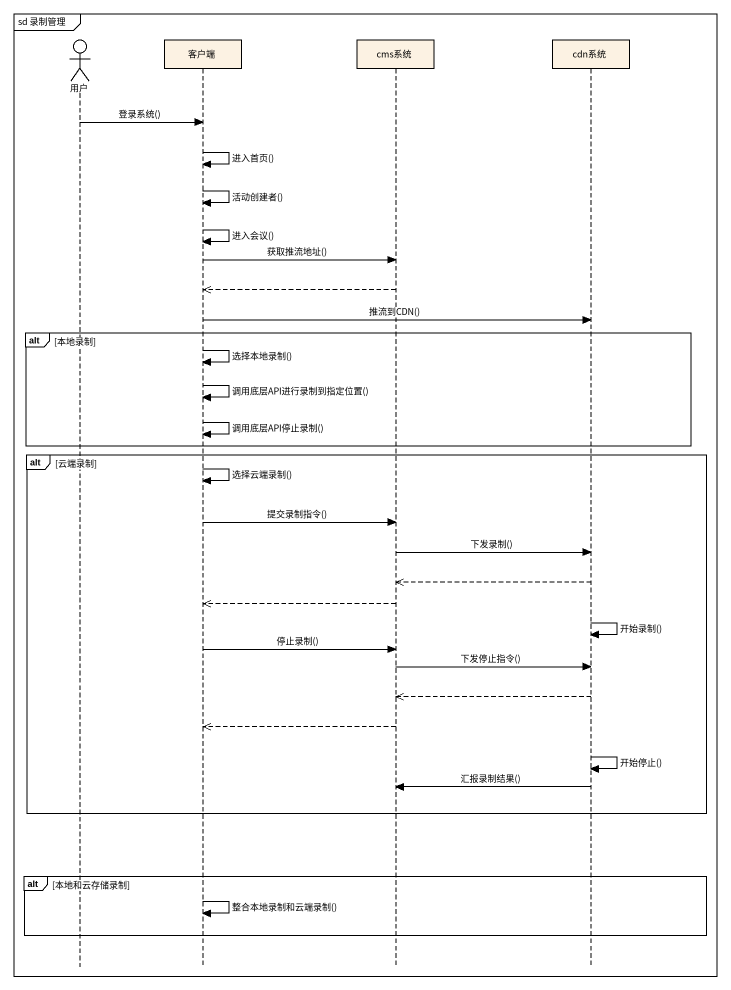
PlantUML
@startuml
mainframe sd 录制管理
hide footbox
actor 用户
participant 客户端
participant cms系统
participant cdn系统

用户 -> 客户端 : 登录系统()
客户端 -> 客户端 : 进入首页()
客户端 -> 客户端 : 活动创建者()
客户端 -> 客户端 : 进入会议()
客户端 -> cms系统 : 获取推流地址()
cms系统 -->> 客户端
客户端 -> cdn系统 : 推流到CDN()
alt 本地录制
  客户端 -> 客户端 : 选择本地录制()
  客户端 -> 客户端 : 调用底层API进行录制到指定位置()
  客户端 -> 客户端 : 调用底层API停止录制()
end
alt 云端录制
  客户端 -> 客户端 : 选择云端录制()
  客户端 -> cms系统 : 提交录制指令()
  cms系统 -> cdn系统 : 下发录制()
  cdn系统 -->> cms系统
  cms系统 -->> 客户端
  cdn系统 -> cdn系统 : 开始录制()
  客户端 -> cms系统 : 停止录制()
  cms系统 -> cdn系统 : 下发停止指令()
  cdn系统 -->> cms系统
  cms系统 -->> 客户端
  cdn系统 -> cdn系统 : 开始停止()
  cdn系统 -> cms系统 : 汇报录制结果()
end
alt 本地和云存储录制
  客户端 -> 客户端 : 整合本地录制和云端录制()
end
@enduml
